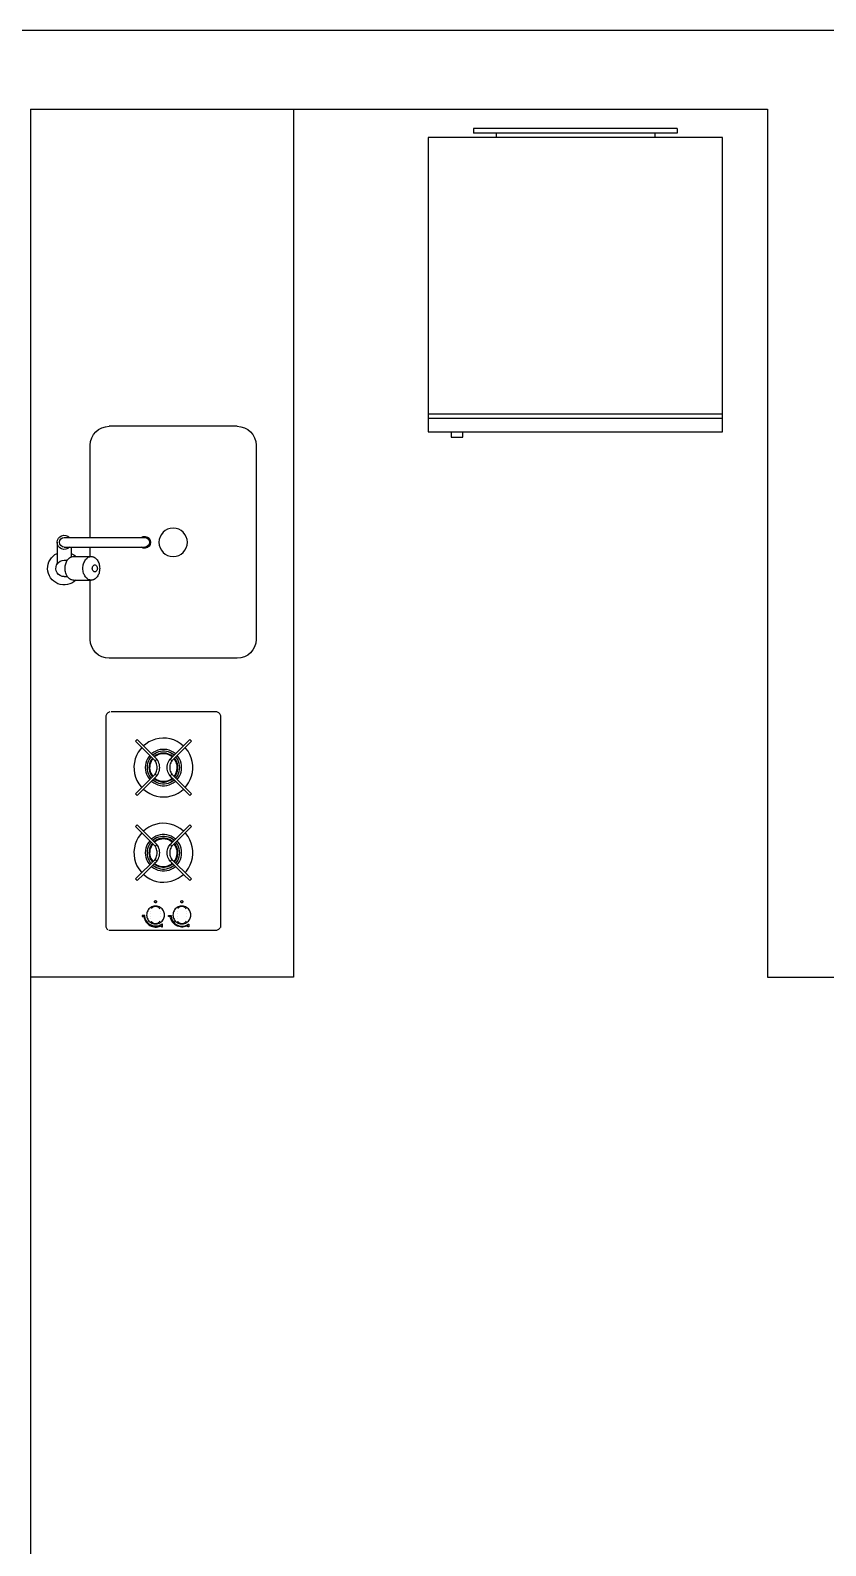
# Model space of a CAD drawing. Header units: millimetres. Extents: x 45003 to 46969, y 6653 to 6979.
# Drawn here: x 45064.516 to 45066.027, y 6718.729 to 6721.609 of the extents above; entities that cross this region are included whole.
import ezdxf

# ---------------------------------------------------------------- set-up
doc = ezdxf.new("R2010")
doc.units = ezdxf.units.MM
doc.layers.add('ARQ-ALVENARIA', color=4, linetype='Continuous')
doc.layers.add('ARQ-EQ-COZ', color=1, linetype='Continuous')

# ---------------------------------------------------------------- blocks, each defined once
blk = doc.blocks.new('Cubinox-e-pl')
for p, q in [((0.445, 0.245), (0.175, 0.245)), ((0.135, 0.205), (0.135, 0.08)), ((0.485, -0.205), (0.485, 0.205)), ((0.08, 0.0725), (0.087, 0.0725)), ((0.0996, 0.08), (0.1372, 0.08)), ((0.065, 0), (0.065, 0.0435)), ((0.08, 0.0375), (0.087, 0.0375)), ((0.08, 0.01), (0.25, 0.01)), ((0.095, 0.01), (0.095, 0.0309)), ((0.0996, 0.03), (0.1372, 0.03)), ((0.135, 0.03), (0.135, 0.01)), ((0.08, -0.01), (0.25, -0.01)), ((0.135, -0.01), (0.135, -0.205)), ((0.445, -0.245), (0.175, -0.245))]:
    blk.add_line(p, q)
blk.add_lwpolyline([(0.0996, 0.08, 0.133256), (0.0932, 0.0783, 0.106756), (0.0871, 0.0727, 0.082828), (0.0834, 0.0649, 0.071352), (0.0819, 0.055, 0.071352), (0.0834, 0.0451, 0.082828), (0.0871, 0.0373, 0.106756), (0.0932, 0.0317, 0.133256), (0.0996, 0.03, 0.133256)], format="xyb")
for points in [[(0.1372, 0.03, 0.133256), (0.1436, 0.0317, 0.106756), (0.1497, 0.0373, 0.082828), (0.1535, 0.0451, 0.071352), (0.1549, 0.055, 0.071352), (0.1535, 0.0649, 0.082828), (0.1497, 0.0727, 0.106756), (0.1436, 0.0783, 0.133256), (0.1372, 0.08, 0.133256), (0.1308, 0.0783, 0.106756), (0.1247, 0.0727, 0.082828), (0.121, 0.0649, 0.071352), (0.1195, 0.055, 0.071352), (0.121, 0.0451, 0.082828), (0.1247, 0.0373, 0.106756), (0.1308, 0.0317, 0.133256)], [(0.1447, 0.0625, 0.133256), (0.1428, 0.062, 0.106756), (0.141, 0.0603, 0.082828), (0.1398, 0.058, 0.071352), (0.1394, 0.055, 0.071352), (0.1398, 0.052, 0.082828), (0.141, 0.0497, 0.106756), (0.1428, 0.048, 0.133256), (0.1447, 0.0475, 0.133256), (0.1466, 0.048, 0.106756), (0.1485, 0.0497, 0.082828), (0.1496, 0.052, 0.071352), (0.15, 0.055, 0.071352), (0.1496, 0.058, 0.082828), (0.1485, 0.0603, 0.106756), (0.1466, 0.062, 0.133256)]]:
    blk.add_lwpolyline(points, format="xyb", close=True)
blk.add_circle((0.31, 0), 0.03)
for centre, radius, start, end in [((0.175, 0.205), 0.04, 90, 180), ((0.445, 0.205), 0.04, 0, 90), ((0.08, 0.055), 0.035, 45.5847, 244.6231), ((0.08, 0.055), 0.0175, 90, 204.62), ((0.055, 0.0435), 0.01, 0, 24.62), ((0.08, 0.055), 0.0175, 211.0027, 270), ((0.08, 0), 0.015, 41.8103, 318.1897), ((0.08, 0), 0.01, 90.0002, 270.0002), ((0.08, 0.055), 0.035, 295.3769, 314.4153), ((0.25, 0), 0.0125, 233.1301, 126.8699), ((0.25, 0), 0.01, 270.0001, 90.0001), ((0.175, -0.205), 0.04, 180, 270), ((0.445, -0.205), 0.04, 270, 0)]:
    blk.add_arc(centre, radius, start, end)
blk = doc.blocks.new('Refrigeradora')
for p, q in [((0.02, 0.325), (0.67, 0.325)), ((0.02, -0.325), (0.02, 0.325)), ((0.63, 0.325), (0.63, -0.325)), ((0.64, 0.325), (0.64, -0.325)), ((0.67, 0.325), (0.67, -0.325)), ((0, -0.225), (0, 0.225)), ((0, 0.225), (0.01, 0.225)), ((0.01, -0.225), (0.01, 0.225)), ((0.01, 0.175), (0.02, 0.175)), ((0.01, -0.175), (0.02, -0.175)), ((0, -0.225), (0.01, -0.225)), ((0.67, -0.325), (0.02, -0.325))]:
    blk.add_line(p, q)
blk.add_lwpolyline([(0.67, 0.274), (0.682, 0.274), (0.682, 0.2485), (0.67, 0.2485)])

msp = doc.modelspace()

# ---------------------------------------------------------------- linework, layer by layer
at = {"layer": 'ARQ-ALVENARIA'}
for p, q in [((45063.4665, 6721.6095), (45066.9665, 6721.6095)), ((45064.5165, 6721.4595), (45065.9165, 6721.4595)), ((45064.5165, 6721.4595), (45064.5165, 6716.1095)), ((45065.9165, 6721.4595), (45065.9165, 6719.8095)), ((45065.9165, 6719.8095), (45066.1665, 6719.8095))]:
    msp.add_line(p, q, dxfattribs=at)
at = {"layer": 'ARQ-EQ-COZ'}
for p, q in [((45065.0165, 6721.4595), (45065.0165, 6719.8095)), ((45064.7897, 6720.2247), (45064.7894, 6720.2251)), ((45064.7916, 6720.222), (45064.7897, 6720.2247)), ((45064.7932, 6720.2191), (45064.7916, 6720.222)), ((45064.7944, 6720.216), (45064.7932, 6720.2191)), ((45064.7852, 6720.1956), (45064.7894, 6720.1914)), ((45064.7894, 6720.1914), (45064.7913, 6720.1939)), ((45064.7913, 6720.1939), (45064.7929, 6720.1968)), ((45064.7929, 6720.1968), (45064.7942, 6720.1998)), ((45064.7942, 6720.1998), (45064.795, 6720.203)), ((45064.7951, 6720.2128), (45064.7944, 6720.216)), ((45064.795, 6720.203), (45064.7955, 6720.2063)), ((45064.7955, 6720.2096), (45064.7951, 6720.2128)), ((45064.7955, 6720.2063), (45064.7955, 6720.2096)), ((45064.7897, 6720.0627), (45064.7894, 6720.0631)), ((45064.7916, 6720.06), (45064.7897, 6720.0627)), ((45064.7932, 6720.0571), (45064.7916, 6720.06)), ((45064.7944, 6720.054), (45064.7932, 6720.0571)), ((45064.7951, 6720.0508), (45064.7944, 6720.054)), ((45064.795, 6720.041), (45064.7955, 6720.0443)), ((45064.7955, 6720.0476), (45064.7951, 6720.0508)), ((45064.7955, 6720.0443), (45064.7955, 6720.0476)), ((45064.7852, 6720.0336), (45064.7894, 6720.0294)), ((45064.7894, 6720.0294), (45064.7913, 6720.0319)), ((45064.7913, 6720.0319), (45064.7929, 6720.0348)), ((45064.7929, 6720.0348), (45064.7942, 6720.0378)), ((45064.7942, 6720.0378), (45064.795, 6720.041)), ((45064.7514, 6719.9436), (45064.7511, 6719.9436)), ((45064.7531, 6719.944), (45064.7531, 6719.944)), ((45064.7583, 6719.9433), (45064.758, 6719.9434)), ((45064.7593, 6719.9428), (45064.7593, 6719.9429)), ((45064.8014, 6719.9436), (45064.8011, 6719.9436)), ((45064.8031, 6719.944), (45064.8031, 6719.944)), ((45064.8083, 6719.9433), (45064.808, 6719.9434)), ((45064.8093, 6719.9428), (45064.8093, 6719.9429)), ((45064.7453, 6719.9256), (45064.7453, 6719.9256)), ((45064.7456, 6719.921), (45064.7456, 6719.921)), ((45064.7587, 6719.9126), (45064.7588, 6719.9127)), ((45064.7633, 6719.9256), (45064.7633, 6719.9256)), ((45064.7953, 6719.9256), (45064.7953, 6719.9256)), ((45064.7956, 6719.921), (45064.7956, 6719.921)), ((45064.8087, 6719.9126), (45064.8088, 6719.9127)), ((45064.8133, 6719.9256), (45064.8133, 6719.9256)), ((45065.0165, 6719.8095), (45064.5165, 6719.8095))]:
    msp.add_line(p, q, dxfattribs=at)
for points in [[(45064.6598, 6720.305), (45064.6598, 6719.9079), (45064.6599, 6719.9065), (45064.6601, 6719.9052), (45064.6606, 6719.9039), (45064.6612, 6719.9027), (45064.6619, 6719.9015), (45064.6628, 6719.9005), (45064.6638, 6719.8996)], [(45064.6675, 6720.3141), (45064.6662, 6720.3136), (45064.665, 6720.313), (45064.6638, 6720.3123), (45064.6628, 6720.3114), (45064.6619, 6720.3104), (45064.6612, 6720.3092), (45064.6606, 6720.308), (45064.6601, 6720.3067), (45064.6599, 6720.3054)], [(45064.8784, 6719.904), (45064.8784, 6720.304), (45064.8783, 6720.3054), (45064.8781, 6720.3067), (45064.8776, 6720.308), (45064.877, 6720.3092), (45064.8763, 6720.3104), (45064.8754, 6720.3114), (45064.8744, 6720.3123), (45064.8732, 6720.313), (45064.872, 6720.3136), (45064.8707, 6720.3141), (45064.8694, 6720.3143), (45064.868, 6720.3144), (45064.67, 6720.3144)], [(45064.7283, 6720.2461), (45064.7256, 6720.2431), (45064.7215, 6720.2374), (45064.7183, 6720.2311), (45064.7158, 6720.2246), (45064.7142, 6720.2177), (45064.7134, 6720.2107), (45064.7135, 6720.2037), (45064.7145, 6720.1967), (45064.7164, 6720.19), (45064.7191, 6720.1835), (45064.7226, 6720.1774), (45064.7269, 6720.1718), (45064.7282, 6720.1704)], [(45064.7492, 6720.2251), (45064.7483, 6720.226), (45064.7459, 6720.2285), (45064.7434, 6720.231), (45064.7283, 6720.2461), (45064.7163, 6720.2581), (45064.7195, 6720.2613), (45064.7314, 6720.2493), (45064.7466, 6720.2342), (45064.749, 6720.2317), (45064.7515, 6720.2292), (45064.7525, 6720.2283), (45064.7567, 6720.2241)], [(45064.8072, 6720.2494), (45064.8069, 6720.2497), (45064.8014, 6720.2541), (45064.7954, 6720.2578), (45064.789, 6720.2606), (45064.7822, 6720.2627), (45064.7753, 6720.2639), (45064.7683, 6720.2642), (45064.7613, 6720.2636), (45064.7544, 6720.2622), (45064.7478, 6720.2599), (45064.7415, 6720.2568), (45064.7356, 6720.2529), (45064.7314, 6720.2493)], [(45064.7928, 6720.188), (45064.7944, 6720.19), (45064.7965, 6720.1933), (45064.7982, 6720.1968), (45064.7994, 6720.2005), (45064.8001, 6720.2043), (45064.8004, 6720.2082), (45064.8001, 6720.2121), (45064.7994, 6720.216), (45064.7982, 6720.2197), (45064.7965, 6720.2232), (45064.7944, 6720.2265), (45064.7928, 6720.2285), (45064.7953, 6720.231), (45064.8104, 6720.2461), (45064.8224, 6720.2581), (45064.8192, 6720.2613), (45064.8072, 6720.2494), (45064.7921, 6720.2342), (45064.7896, 6720.2317), (45064.7891, 6720.2322), (45064.786, 6720.2345), (45064.7825, 6720.2363), (45064.7789, 6720.2378), (45064.7751, 6720.2387), (45064.7713, 6720.2392), (45064.7674, 6720.2392), (45064.7635, 6720.2387), (45064.7597, 6720.2378), (45064.7561, 6720.2363), (45064.7527, 6720.2345), (45064.7495, 6720.2322), (45064.749, 6720.2317)], [(45064.8104, 6720.1704), (45064.8131, 6720.1734), (45064.8171, 6720.1791), (45064.8204, 6720.1853), (45064.8229, 6720.1919), (45064.8245, 6720.1988), (45064.8252, 6720.2057), (45064.8251, 6720.2128), (45064.8241, 6720.2197), (45064.8222, 6720.2265), (45064.8195, 6720.233), (45064.816, 6720.2391), (45064.8118, 6720.2447), (45064.8104, 6720.2461)], [(45064.7434, 6720.231), (45064.7414, 6720.2286), (45064.739, 6720.2249), (45064.7372, 6720.221), (45064.7358, 6720.2168), (45064.735, 6720.2126), (45064.7348, 6720.2082), (45064.735, 6720.2039), (45064.7358, 6720.1996), (45064.7372, 6720.1955), (45064.739, 6720.1916), (45064.7414, 6720.1879), (45064.7434, 6720.1855)], [(45064.7459, 6720.2285), (45064.7442, 6720.2265), (45064.7421, 6720.2232), (45064.7404, 6720.2197), (45064.7392, 6720.216), (45064.7385, 6720.2121), (45064.7383, 6720.2082), (45064.7385, 6720.2043), (45064.7392, 6720.2005), (45064.7404, 6720.1968), (45064.7421, 6720.1933), (45064.7442, 6720.19), (45064.7459, 6720.188)], [(45064.7483, 6720.226), (45064.747, 6720.2244), (45064.7452, 6720.2215), (45064.7437, 6720.2184), (45064.7426, 6720.2151), (45064.742, 6720.2117), (45064.7418, 6720.2082), (45064.742, 6720.2048), (45064.7426, 6720.2014), (45064.7437, 6720.1981), (45064.7452, 6720.195), (45064.747, 6720.192), (45064.7483, 6720.1905)], [(45064.7921, 6720.2342), (45064.7914, 6720.2349), (45064.7878, 6720.2374), (45064.784, 6720.2395), (45064.78, 6720.2411), (45064.7758, 6720.2422), (45064.7715, 6720.2427), (45064.7672, 6720.2427), (45064.7628, 6720.2422), (45064.7586, 6720.2411), (45064.7546, 6720.2395), (45064.7508, 6720.2374), (45064.7473, 6720.2349), (45064.7466, 6720.2342)], [(45064.7871, 6720.2292), (45064.7869, 6720.2295), (45064.7841, 6720.2315), (45064.7811, 6720.2332), (45064.7778, 6720.2344), (45064.7745, 6720.2353), (45064.7711, 6720.2357), (45064.7676, 6720.2357), (45064.7642, 6720.2353), (45064.7608, 6720.2344), (45064.7576, 6720.2332), (45064.7546, 6720.2315), (45064.7518, 6720.2295), (45064.7515, 6720.2292)], [(45064.7862, 6720.2283), (45064.785, 6720.2293), (45064.7822, 6720.2311), (45064.7793, 6720.2325), (45064.7761, 6720.2336), (45064.7729, 6720.2342), (45064.7696, 6720.2345), (45064.7663, 6720.2343), (45064.7631, 6720.2337), (45064.76, 6720.2327), (45064.757, 6720.2314), (45064.7542, 6720.2296), (45064.7525, 6720.2283)], [(45064.7535, 6720.1956), (45064.7546, 6720.1973), (45064.7556, 6720.1994), (45064.7564, 6720.2015), (45064.7569, 6720.2037), (45064.7573, 6720.206), (45064.7574, 6720.2082), (45064.7573, 6720.2105), (45064.7569, 6720.2128), (45064.7564, 6720.215), (45064.7556, 6720.2171), (45064.7546, 6720.2192), (45064.7535, 6720.2209)], [(45064.7896, 6720.2317), (45064.7871, 6720.2292), (45064.7862, 6720.2283), (45064.782, 6720.2241)], [(45064.7852, 6720.2209), (45064.7894, 6720.2251), (45064.7903, 6720.226), (45064.7928, 6720.2285)], [(45064.7903, 6720.1905), (45064.7916, 6720.192), (45064.7935, 6720.195), (45064.7949, 6720.1981), (45064.796, 6720.2014), (45064.7967, 6720.2048), (45064.7969, 6720.2082), (45064.7967, 6720.2117), (45064.796, 6720.2151), (45064.7949, 6720.2184), (45064.7935, 6720.2215), (45064.7916, 6720.2244), (45064.7903, 6720.226)], [(45064.7953, 6720.1855), (45064.7973, 6720.1879), (45064.7996, 6720.1916), (45064.8015, 6720.1955), (45064.8028, 6720.1996), (45064.8036, 6720.2039), (45064.8039, 6720.2082), (45064.8036, 6720.2126), (45064.8028, 6720.2168), (45064.8015, 6720.221), (45064.7996, 6720.2249), (45064.7973, 6720.2286), (45064.7953, 6720.231)], [(45064.7493, 6720.1914), (45064.7483, 6720.1905), (45064.7459, 6720.188), (45064.7434, 6720.1855), (45064.7282, 6720.1704), (45064.7163, 6720.1584), (45064.7195, 6720.1552), (45064.7314, 6720.1671), (45064.7466, 6720.1823), (45064.749, 6720.1848), (45064.7515, 6720.1872), (45064.7518, 6720.187), (45064.7546, 6720.185), (45064.7576, 6720.1833), (45064.7608, 6720.182), (45064.7642, 6720.1812), (45064.7676, 6720.1807), (45064.7711, 6720.1807), (45064.7745, 6720.1812), (45064.7778, 6720.182), (45064.7811, 6720.1833), (45064.7841, 6720.185), (45064.7869, 6720.187), (45064.7871, 6720.1872)], [(45064.7515, 6720.1872), (45064.7525, 6720.1882), (45064.7567, 6720.1924)], [(45064.7525, 6720.1882), (45064.7537, 6720.1872), (45064.7564, 6720.1854), (45064.7594, 6720.184), (45064.7625, 6720.1829), (45064.7657, 6720.1823), (45064.769, 6720.182), (45064.7723, 6720.1822), (45064.7755, 6720.1828), (45064.7787, 6720.1837), (45064.7817, 6720.1851), (45064.7845, 6720.1868), (45064.7862, 6720.1882)], [(45064.7894, 6720.1914), (45064.7903, 6720.1905), (45064.7928, 6720.188), (45064.7953, 6720.1855), (45064.8104, 6720.1704), (45064.8224, 6720.1584), (45064.8192, 6720.1552), (45064.8072, 6720.1671), (45064.7921, 6720.1823), (45064.7896, 6720.1848), (45064.7871, 6720.1872), (45064.7862, 6720.1882), (45064.782, 6720.1924)], [(45064.7314, 6720.1671), (45064.7318, 6720.1667), (45064.7373, 6720.1624), (45064.7433, 6720.1587), (45064.7497, 6720.1558), (45064.7564, 6720.1538), (45064.7633, 6720.1526), (45064.7703, 6720.1523), (45064.7773, 6720.1528), (45064.7842, 6720.1543), (45064.7909, 6720.1566), (45064.7972, 6720.1597), (45064.803, 6720.1636), (45064.8072, 6720.1671)], [(45064.7466, 6720.1823), (45064.7473, 6720.1816), (45064.7508, 6720.179), (45064.7546, 6720.177), (45064.7586, 6720.1754), (45064.7628, 6720.1743), (45064.7672, 6720.1737), (45064.7715, 6720.1737), (45064.7758, 6720.1743), (45064.78, 6720.1754), (45064.784, 6720.177), (45064.7878, 6720.179), (45064.7914, 6720.1816), (45064.7921, 6720.1823)], [(45064.749, 6720.1848), (45064.7495, 6720.1843), (45064.7527, 6720.182), (45064.7561, 6720.1801), (45064.7597, 6720.1787), (45064.7635, 6720.1777), (45064.7674, 6720.1772), (45064.7713, 6720.1772), (45064.7751, 6720.1777), (45064.7789, 6720.1787), (45064.7825, 6720.1801), (45064.786, 6720.182), (45064.7891, 6720.1843), (45064.7896, 6720.1848)], [(45064.8072, 6720.0874), (45064.8069, 6720.0877), (45064.8014, 6720.0921), (45064.7954, 6720.0958), (45064.789, 6720.0986), (45064.7822, 6720.1007), (45064.7753, 6720.1019), (45064.7683, 6720.1022), (45064.7613, 6720.1016), (45064.7544, 6720.1002), (45064.7478, 6720.0979), (45064.7415, 6720.0948), (45064.7356, 6720.0909), (45064.7314, 6720.0873)], [(45064.7283, 6720.0841), (45064.7256, 6720.0811), (45064.7215, 6720.0754), (45064.7183, 6720.0691), (45064.7158, 6720.0626), (45064.7142, 6720.0557), (45064.7134, 6720.0487), (45064.7135, 6720.0417), (45064.7145, 6720.0348), (45064.7164, 6720.028), (45064.7191, 6720.0215), (45064.7226, 6720.0154), (45064.7269, 6720.0098), (45064.7282, 6720.0084)], [(45064.7492, 6720.0631), (45064.7483, 6720.064), (45064.7459, 6720.0665), (45064.7434, 6720.069), (45064.7283, 6720.0841), (45064.7163, 6720.0961), (45064.7195, 6720.0993), (45064.7314, 6720.0873), (45064.7466, 6720.0722), (45064.749, 6720.0697), (45064.7515, 6720.0672), (45064.7525, 6720.0663), (45064.7567, 6720.0621)], [(45064.7921, 6720.0722), (45064.7914, 6720.0729), (45064.7878, 6720.0754), (45064.784, 6720.0775), (45064.78, 6720.0791), (45064.7758, 6720.0802), (45064.7715, 6720.0807), (45064.7672, 6720.0807), (45064.7628, 6720.0802), (45064.7586, 6720.0791), (45064.7546, 6720.0775), (45064.7508, 6720.0754), (45064.7473, 6720.0729), (45064.7466, 6720.0722)], [(45064.7928, 6720.026), (45064.7944, 6720.028), (45064.7965, 6720.0313), (45064.7982, 6720.0348), (45064.7994, 6720.0385), (45064.8001, 6720.0423), (45064.8004, 6720.0462), (45064.8001, 6720.0501), (45064.7994, 6720.054), (45064.7982, 6720.0577), (45064.7965, 6720.0612), (45064.7944, 6720.0645), (45064.7928, 6720.0665), (45064.7953, 6720.069), (45064.8104, 6720.0841), (45064.8224, 6720.0961), (45064.8192, 6720.0993), (45064.8072, 6720.0874), (45064.7921, 6720.0722), (45064.7896, 6720.0697), (45064.7891, 6720.0702), (45064.786, 6720.0725), (45064.7825, 6720.0743), (45064.7789, 6720.0758), (45064.7751, 6720.0767), (45064.7713, 6720.0772), (45064.7674, 6720.0772), (45064.7635, 6720.0767), (45064.7597, 6720.0758), (45064.7561, 6720.0743), (45064.7527, 6720.0725), (45064.7495, 6720.0702), (45064.749, 6720.0697)], [(45064.7871, 6720.0672), (45064.7869, 6720.0675), (45064.7841, 6720.0695), (45064.7811, 6720.0712), (45064.7778, 6720.0724), (45064.7745, 6720.0733), (45064.7711, 6720.0737), (45064.7676, 6720.0737), (45064.7642, 6720.0733), (45064.7608, 6720.0724), (45064.7576, 6720.0712), (45064.7546, 6720.0695), (45064.7518, 6720.0675), (45064.7515, 6720.0672)], [(45064.8104, 6720.0084), (45064.8131, 6720.0114), (45064.8171, 6720.0171), (45064.8204, 6720.0233), (45064.8229, 6720.0299), (45064.8245, 6720.0368), (45064.8252, 6720.0437), (45064.8251, 6720.0508), (45064.8241, 6720.0577), (45064.8222, 6720.0645), (45064.8195, 6720.071), (45064.816, 6720.0771), (45064.8118, 6720.0827), (45064.8104, 6720.0841)], [(45064.7434, 6720.069), (45064.7414, 6720.0666), (45064.739, 6720.0629), (45064.7372, 6720.059), (45064.7358, 6720.0548), (45064.735, 6720.0506), (45064.7348, 6720.0462), (45064.735, 6720.0419), (45064.7358, 6720.0376), (45064.7372, 6720.0335), (45064.739, 6720.0296), (45064.7414, 6720.0259), (45064.7434, 6720.0235)], [(45064.7459, 6720.0665), (45064.7442, 6720.0645), (45064.7421, 6720.0612), (45064.7404, 6720.0577), (45064.7392, 6720.054), (45064.7385, 6720.0501), (45064.7383, 6720.0462), (45064.7385, 6720.0423), (45064.7392, 6720.0385), (45064.7404, 6720.0348), (45064.7421, 6720.0313), (45064.7442, 6720.028), (45064.7459, 6720.026)], [(45064.7483, 6720.064), (45064.747, 6720.0624), (45064.7452, 6720.0595), (45064.7437, 6720.0564), (45064.7426, 6720.0531), (45064.742, 6720.0497), (45064.7418, 6720.0462), (45064.742, 6720.0428), (45064.7426, 6720.0394), (45064.7437, 6720.0361), (45064.7452, 6720.033), (45064.747, 6720.03), (45064.7483, 6720.0285)], [(45064.7862, 6720.0663), (45064.785, 6720.0673), (45064.7822, 6720.0691), (45064.7793, 6720.0705), (45064.7761, 6720.0716), (45064.7729, 6720.0722), (45064.7696, 6720.0725), (45064.7663, 6720.0723), (45064.7631, 6720.0717), (45064.76, 6720.0707), (45064.757, 6720.0694), (45064.7542, 6720.0676), (45064.7525, 6720.0663)], [(45064.7535, 6720.0336), (45064.7546, 6720.0353), (45064.7556, 6720.0374), (45064.7564, 6720.0395), (45064.7569, 6720.0417), (45064.7573, 6720.044), (45064.7574, 6720.0462), (45064.7573, 6720.0485), (45064.7569, 6720.0508), (45064.7564, 6720.053), (45064.7556, 6720.0551), (45064.7546, 6720.0572), (45064.7535, 6720.0589)], [(45064.7896, 6720.0697), (45064.7871, 6720.0672), (45064.7862, 6720.0663), (45064.782, 6720.0621)], [(45064.7852, 6720.0589), (45064.7894, 6720.0631), (45064.7903, 6720.064), (45064.7928, 6720.0665)], [(45064.7903, 6720.0285), (45064.7916, 6720.03), (45064.7935, 6720.033), (45064.7949, 6720.0361), (45064.796, 6720.0394), (45064.7967, 6720.0428), (45064.7969, 6720.0462), (45064.7967, 6720.0497), (45064.796, 6720.0531), (45064.7949, 6720.0564), (45064.7935, 6720.0595), (45064.7916, 6720.0624), (45064.7903, 6720.064)], [(45064.7953, 6720.0235), (45064.7973, 6720.0259), (45064.7996, 6720.0296), (45064.8015, 6720.0335), (45064.8028, 6720.0376), (45064.8036, 6720.0419), (45064.8039, 6720.0462), (45064.8036, 6720.0506), (45064.8028, 6720.0548), (45064.8015, 6720.059), (45064.7996, 6720.0629), (45064.7973, 6720.0666), (45064.7953, 6720.069)], [(45064.7493, 6720.0294), (45064.7483, 6720.0285), (45064.7459, 6720.026), (45064.7434, 6720.0235), (45064.7282, 6720.0084), (45064.7163, 6719.9964), (45064.7195, 6719.9932), (45064.7314, 6720.0051), (45064.7466, 6720.0203), (45064.749, 6720.0228), (45064.7515, 6720.0252), (45064.7518, 6720.025), (45064.7546, 6720.023), (45064.7576, 6720.0213), (45064.7608, 6720.02), (45064.7642, 6720.0192), (45064.7676, 6720.0187), (45064.7711, 6720.0187), (45064.7745, 6720.0192), (45064.7778, 6720.02), (45064.7811, 6720.0213), (45064.7841, 6720.023), (45064.7869, 6720.025), (45064.7871, 6720.0252)], [(45064.7466, 6720.0203), (45064.7473, 6720.0196), (45064.7508, 6720.0171), (45064.7546, 6720.015), (45064.7586, 6720.0134), (45064.7628, 6720.0123), (45064.7672, 6720.0117), (45064.7715, 6720.0117), (45064.7758, 6720.0123), (45064.78, 6720.0134), (45064.784, 6720.015), (45064.7878, 6720.0171), (45064.7914, 6720.0196), (45064.7921, 6720.0203)], [(45064.749, 6720.0228), (45064.7495, 6720.0223), (45064.7527, 6720.02), (45064.7561, 6720.0181), (45064.7597, 6720.0167), (45064.7635, 6720.0157), (45064.7674, 6720.0152), (45064.7713, 6720.0152), (45064.7751, 6720.0157), (45064.7789, 6720.0167), (45064.7825, 6720.0181), (45064.786, 6720.02), (45064.7891, 6720.0223), (45064.7896, 6720.0228)], [(45064.7515, 6720.0252), (45064.7525, 6720.0262), (45064.7567, 6720.0304)], [(45064.7525, 6720.0262), (45064.7537, 6720.0252), (45064.7564, 6720.0234), (45064.7594, 6720.022), (45064.7625, 6720.0209), (45064.7657, 6720.0203), (45064.769, 6720.02), (45064.7723, 6720.0202), (45064.7755, 6720.0208), (45064.7787, 6720.0217), (45064.7817, 6720.0231), (45064.7845, 6720.0248), (45064.7862, 6720.0262)], [(45064.7894, 6720.0294), (45064.7903, 6720.0285), (45064.7928, 6720.026), (45064.7953, 6720.0235), (45064.8104, 6720.0084), (45064.8224, 6719.9964), (45064.8192, 6719.9932), (45064.8072, 6720.0052), (45064.7921, 6720.0203), (45064.7896, 6720.0228), (45064.7871, 6720.0252), (45064.7862, 6720.0262), (45064.782, 6720.0304)], [(45064.7314, 6720.0051), (45064.7318, 6720.0048), (45064.7373, 6720.0004), (45064.7433, 6719.9967), (45064.7497, 6719.9938), (45064.7564, 6719.9918), (45064.7633, 6719.9906), (45064.7703, 6719.9903), (45064.7773, 6719.9909), (45064.7842, 6719.9923), (45064.7909, 6719.9946), (45064.7972, 6719.9977), (45064.803, 6720.0016), (45064.8072, 6720.0052)], [(45064.7453, 6719.9302), (45064.7453, 6719.9302), (45064.7453, 6719.9301)], [(45064.7456, 6719.9348), (45064.7456, 6719.9348), (45064.7456, 6719.9347)], [(45064.7467, 6719.9403), (45064.7466, 6719.9401), (45064.7465, 6719.94)], [(45064.7467, 6719.9404), (45064.7468, 6719.9406), (45064.747, 6719.9408), (45064.7471, 6719.941)], [(45064.7481, 6719.942), (45064.7477, 6719.9417), (45064.7475, 6719.9415), (45064.7474, 6719.9414)], [(45064.7484, 6719.9423), (45064.7482, 6719.9421), (45064.7481, 6719.9421)], [(45064.749, 6719.9427), (45064.7488, 6719.9426), (45064.7485, 6719.9423)], [(45064.7502, 6719.9432), (45064.7499, 6719.9432), (45064.7491, 6719.9428)], [(45064.7509, 6719.9435), (45064.7508, 6719.9435), (45064.7507, 6719.9435), (45064.7503, 6719.9433)], [(45064.7575, 6719.9436), (45064.7567, 6719.9438), (45064.7567, 6719.9438), (45064.7566, 6719.9438), (45064.7566, 6719.9438), (45064.7565, 6719.9438), (45064.7562, 6719.9439), (45064.7555, 6719.944), (45064.7555, 6719.944), (45064.7543, 6719.944), (45064.7531, 6719.944), (45064.7531, 6719.944), (45064.7524, 6719.9439), (45064.7522, 6719.9438), (45064.752, 6719.9438), (45064.7519, 6719.9438), (45064.7519, 6719.9438)], [(45064.7579, 6719.9435), (45064.7578, 6719.9435), (45064.7577, 6719.9435), (45064.7575, 6719.9436)], [(45064.7591, 6719.943), (45064.7587, 6719.9432), (45064.7584, 6719.9433)], [(45064.7598, 6719.9426), (45064.7597, 6719.9426), (45064.7596, 6719.9427), (45064.7595, 6719.9427)], [(45064.7612, 6719.9414), (45064.7611, 6719.9415), (45064.7609, 6719.9417), (45064.7609, 6719.9417), (45064.7604, 6719.9421), (45064.7603, 6719.9422)], [(45064.7619, 6719.9404), (45064.7617, 6719.9407), (45064.7617, 6719.9408), (45064.7616, 6719.9409)], [(45064.7623, 6719.9394), (45064.762, 6719.9401), (45064.762, 6719.9403)], [(45064.763, 6719.9347), (45064.763, 6719.9348), (45064.763, 6719.9348)], [(45064.7633, 6719.9301), (45064.7633, 6719.9302), (45064.7633, 6719.9302)], [(45064.7953, 6719.9302), (45064.7953, 6719.9302), (45064.7953, 6719.9301)], [(45064.7956, 6719.9348), (45064.7956, 6719.9348), (45064.7956, 6719.9347)], [(45064.7967, 6719.9403), (45064.7966, 6719.9401), (45064.7965, 6719.94)], [(45064.7967, 6719.9404), (45064.7968, 6719.9406), (45064.797, 6719.9408), (45064.7971, 6719.941)], [(45064.7981, 6719.942), (45064.7977, 6719.9417), (45064.7975, 6719.9415), (45064.7974, 6719.9414)], [(45064.7984, 6719.9423), (45064.7982, 6719.9421), (45064.7981, 6719.9421)], [(45064.799, 6719.9427), (45064.7988, 6719.9426), (45064.7985, 6719.9423)], [(45064.8002, 6719.9432), (45064.7999, 6719.9432), (45064.7991, 6719.9428)], [(45064.8009, 6719.9435), (45064.8008, 6719.9435), (45064.8007, 6719.9435), (45064.8003, 6719.9433)], [(45064.8075, 6719.9436), (45064.8067, 6719.9438), (45064.8067, 6719.9438), (45064.8066, 6719.9438), (45064.8066, 6719.9438), (45064.8065, 6719.9438), (45064.8062, 6719.9439), (45064.8055, 6719.944), (45064.8055, 6719.944), (45064.8043, 6719.944), (45064.8031, 6719.944), (45064.8031, 6719.944), (45064.8024, 6719.9439), (45064.8022, 6719.9438), (45064.802, 6719.9438), (45064.8019, 6719.9438), (45064.8019, 6719.9438)], [(45064.8057, 6719.9518), (45064.8053, 6719.9515), (45064.8048, 6719.9513), (45064.8043, 6719.9512), (45064.8038, 6719.9513), (45064.8033, 6719.9515), (45064.8029, 6719.9518), (45064.8026, 6719.9522), (45064.8024, 6719.9527), (45064.8023, 6719.9532), (45064.8024, 6719.9537), (45064.8026, 6719.9542)], [(45064.8026, 6719.9542), (45064.8029, 6719.9546), (45064.8033, 6719.9549), (45064.8038, 6719.9551), (45064.8043, 6719.9552), (45064.8048, 6719.9551), (45064.8053, 6719.9549), (45064.8057, 6719.9546), (45064.806, 6719.9542), (45064.8062, 6719.9537), (45064.8063, 6719.9532), (45064.8062, 6719.9527), (45064.806, 6719.9522), (45064.8057, 6719.9518)], [(45064.8079, 6719.9435), (45064.8078, 6719.9435), (45064.8077, 6719.9435), (45064.8075, 6719.9436)], [(45064.8091, 6719.943), (45064.8087, 6719.9432), (45064.8084, 6719.9433)], [(45064.8098, 6719.9426), (45064.8097, 6719.9426), (45064.8096, 6719.9427), (45064.8095, 6719.9427)], [(45064.8112, 6719.9414), (45064.8111, 6719.9415), (45064.8109, 6719.9417), (45064.8109, 6719.9417), (45064.8104, 6719.9421), (45064.8103, 6719.9422)], [(45064.8119, 6719.9404), (45064.8117, 6719.9407), (45064.8117, 6719.9408), (45064.8116, 6719.9409)], [(45064.8123, 6719.9394), (45064.812, 6719.9401), (45064.812, 6719.9403)], [(45064.813, 6719.9347), (45064.813, 6719.9348), (45064.813, 6719.9348)], [(45064.8133, 6719.9301), (45064.8133, 6719.9302), (45064.8133, 6719.9302)], [(45064.6658, 6719.8988), (45064.868, 6719.8988), (45064.8694, 6719.8989), (45064.8707, 6719.8991), (45064.872, 6719.8996), (45064.8732, 6719.9002), (45064.8744, 6719.9009), (45064.8754, 6719.9018), (45064.8763, 6719.9028), (45064.877, 6719.904)], [(45064.739, 6719.914), (45064.7375, 6719.9159), (45064.7362, 6719.9179), (45064.7352, 6719.9201), (45064.7345, 6719.9224), (45064.734, 6719.9248), (45064.7338, 6719.9272), (45064.7288, 6719.9272), (45064.7288, 6719.9252), (45064.7323, 6719.9252)], [(45064.7323, 6719.9252), (45064.7324, 6719.9246), (45064.7329, 6719.922), (45064.7337, 6719.9195), (45064.7348, 6719.9172), (45064.7361, 6719.9149), (45064.7377, 6719.9129), (45064.7395, 6719.911), (45064.7416, 6719.9094), (45064.7437, 6719.908)], [(45064.7437, 6719.908), (45064.7461, 6719.9068), (45064.7485, 6719.906), (45064.751, 6719.9054), (45064.7536, 6719.9051), (45064.7562, 6719.9051), (45064.7588, 6719.9054), (45064.7613, 6719.906), (45064.7638, 6719.9068), (45064.7654, 6719.9076), (45064.7654, 6719.9057), (45064.7674, 6719.9057), (45064.7674, 6719.9102), (45064.7666, 6719.9102), (45064.7653, 6719.9094), (45064.7632, 6719.9083), (45064.7609, 6719.9075), (45064.7585, 6719.907), (45064.7561, 6719.9067), (45064.7537, 6719.9067), (45064.7513, 6719.907), (45064.749, 6719.9075), (45064.7467, 6719.9083), (45064.7445, 6719.9094), (45064.7425, 6719.9107), (45064.7406, 6719.9122), (45064.739, 6719.914)], [(45064.7465, 6719.9158), (45064.7466, 6719.9157), (45064.7467, 6719.9155)], [(45064.747, 6719.915), (45064.7469, 6719.915), (45064.7467, 6719.9154)], [(45064.7478, 6719.914), (45064.7475, 6719.9142), (45064.7475, 6719.9143), (45064.7475, 6719.9143)], [(45064.7481, 6719.9137), (45064.7482, 6719.9137), (45064.7484, 6719.9135)], [(45064.7485, 6719.9134), (45064.7489, 6719.9132), (45064.749, 6719.9131), (45064.7491, 6719.9131)], [(45064.7498, 6719.9127), (45064.7499, 6719.9126), (45064.7508, 6719.9123), (45064.7509, 6719.9123), (45064.7511, 6719.9122)], [(45064.7514, 6719.9122), (45064.752, 6719.912), (45064.7525, 6719.9119)], [(45064.7531, 6719.9118), (45064.7531, 6719.9118), (45064.7543, 6719.9118), (45064.7555, 6719.9118), (45064.7555, 6719.9118)], [(45064.7561, 6719.9119), (45064.7566, 6719.912), (45064.7571, 6719.9121)], [(45064.7573, 6719.9122), (45064.7577, 6719.9123), (45064.7578, 6719.9123), (45064.7584, 6719.9125)], [(45064.7597, 6719.9132), (45064.7596, 6719.9131), (45064.7596, 6719.9131), (45064.7595, 6719.9131)], [(45064.7603, 6719.9136), (45064.7604, 6719.9137), (45064.7605, 6719.9137)], [(45064.7608, 6719.914), (45064.761, 6719.9142), (45064.7611, 6719.9143), (45064.7612, 6719.9143)], [(45064.7619, 6719.9154), (45064.7617, 6719.915), (45064.7617, 6719.915), (45064.7616, 6719.9149)], [(45064.762, 6719.9156), (45064.762, 6719.9157), (45064.7622, 6719.9161)], [(45064.7965, 6719.9158), (45064.7966, 6719.9157), (45064.7967, 6719.9155)], [(45064.797, 6719.915), (45064.7969, 6719.915), (45064.7967, 6719.9154)], [(45064.7978, 6719.914), (45064.7975, 6719.9142), (45064.7975, 6719.9143), (45064.7975, 6719.9143)], [(45064.7981, 6719.9137), (45064.7982, 6719.9137), (45064.7984, 6719.9135)], [(45064.7985, 6719.9134), (45064.7989, 6719.9132), (45064.799, 6719.9131), (45064.7991, 6719.9131)], [(45064.7998, 6719.9127), (45064.7999, 6719.9126), (45064.8008, 6719.9123), (45064.8009, 6719.9123), (45064.8011, 6719.9122)], [(45064.8014, 6719.9122), (45064.802, 6719.912), (45064.8025, 6719.9119)], [(45064.8031, 6719.9118), (45064.8031, 6719.9118), (45064.8043, 6719.9118), (45064.8055, 6719.9118), (45064.8055, 6719.9118)], [(45064.8061, 6719.9119), (45064.8066, 6719.912), (45064.8071, 6719.9121)], [(45064.8073, 6719.9122), (45064.8077, 6719.9123), (45064.8078, 6719.9123), (45064.8084, 6719.9125)], [(45064.8097, 6719.9132), (45064.8096, 6719.9131), (45064.8096, 6719.9131), (45064.8095, 6719.9131)], [(45064.8103, 6719.9136), (45064.8104, 6719.9137), (45064.8105, 6719.9137)], [(45064.8108, 6719.914), (45064.811, 6719.9142), (45064.8111, 6719.9143), (45064.8112, 6719.9143)], [(45064.8119, 6719.9154), (45064.8117, 6719.915), (45064.8117, 6719.915), (45064.8116, 6719.9149)], [(45064.812, 6719.9156), (45064.812, 6719.9157), (45064.8122, 6719.9161)]]:
    msp.add_lwpolyline(points, dxfattribs=at)
for points in [[(45064.7457, 6720.2197), (45064.7445, 6720.2166), (45064.7436, 6720.2135), (45064.7432, 6720.2102), (45064.7431, 6720.2069), (45064.7435, 6720.2036), (45064.7443, 6720.2004), (45064.7455, 6720.1973), (45064.747, 6720.1944), (45064.7489, 6720.1918), (45064.7493, 6720.1914), (45064.7535, 6720.1956), (45064.7567, 6720.1924), (45064.7584, 6720.1948), (45064.7598, 6720.1973), (45064.7608, 6720.1999), (45064.7616, 6720.2026), (45064.7621, 6720.2054), (45064.7622, 6720.2082), (45064.7621, 6720.2111), (45064.7616, 6720.2138), (45064.7608, 6720.2166), (45064.7598, 6720.2192), (45064.7584, 6720.2216), (45064.7567, 6720.2241), (45064.7535, 6720.2209), (45064.7492, 6720.2251), (45064.7473, 6720.2226)], [(45064.7841, 6720.2192), (45064.7831, 6720.2171), (45064.7823, 6720.215), (45064.7817, 6720.2128), (45064.7814, 6720.2105), (45064.7812, 6720.2082), (45064.7814, 6720.206), (45064.7817, 6720.2037), (45064.7823, 6720.2015), (45064.7831, 6720.1994), (45064.7841, 6720.1973), (45064.7852, 6720.1956), (45064.782, 6720.1924), (45064.7803, 6720.1948), (45064.7789, 6720.1973), (45064.7778, 6720.1999), (45064.777, 6720.2026), (45064.7766, 6720.2054), (45064.7764, 6720.2082), (45064.7766, 6720.2111), (45064.777, 6720.2138), (45064.7778, 6720.2166), (45064.7789, 6720.2192), (45064.7803, 6720.2216), (45064.782, 6720.2241), (45064.7852, 6720.2209)], [(45064.7457, 6720.0577), (45064.7445, 6720.0546), (45064.7436, 6720.0515), (45064.7432, 6720.0482), (45064.7431, 6720.0449), (45064.7435, 6720.0416), (45064.7443, 6720.0384), (45064.7455, 6720.0354), (45064.747, 6720.0325), (45064.7489, 6720.0298), (45064.7493, 6720.0294), (45064.7535, 6720.0336), (45064.7567, 6720.0304), (45064.7584, 6720.0328), (45064.7598, 6720.0353), (45064.7608, 6720.0379), (45064.7616, 6720.0406), (45064.7621, 6720.0434), (45064.7622, 6720.0462), (45064.7621, 6720.0491), (45064.7616, 6720.0518), (45064.7608, 6720.0546), (45064.7598, 6720.0572), (45064.7584, 6720.0596), (45064.7567, 6720.0621), (45064.7535, 6720.0589), (45064.7492, 6720.0631), (45064.7473, 6720.0606)], [(45064.7841, 6720.0572), (45064.7831, 6720.0551), (45064.7823, 6720.053), (45064.7817, 6720.0508), (45064.7814, 6720.0485), (45064.7812, 6720.0462), (45064.7814, 6720.044), (45064.7817, 6720.0417), (45064.7823, 6720.0395), (45064.7831, 6720.0374), (45064.7841, 6720.0353), (45064.7852, 6720.0336), (45064.782, 6720.0304), (45064.7803, 6720.0328), (45064.7789, 6720.0353), (45064.7778, 6720.0379), (45064.777, 6720.0406), (45064.7766, 6720.0434), (45064.7764, 6720.0462), (45064.7766, 6720.0491), (45064.777, 6720.0518), (45064.7778, 6720.0546), (45064.7789, 6720.0572), (45064.7803, 6720.0596), (45064.782, 6720.0621), (45064.7852, 6720.0589)], [(45064.7711, 6719.93), (45064.7707, 6719.9321), (45064.7701, 6719.9341), (45064.7692, 6719.936), (45064.768, 6719.9378), (45064.7667, 6719.9395), (45064.7651, 6719.9409), (45064.7634, 6719.9422), (45064.7615, 6719.9432), (45064.7595, 6719.944), (45064.7575, 6719.9445), (45064.7554, 6719.9448), (45064.7532, 6719.9448), (45064.7511, 6719.9445), (45064.7491, 6719.944), (45064.7471, 6719.9432), (45064.7452, 6719.9422), (45064.7435, 6719.9409), (45064.7419, 6719.9395), (45064.7406, 6719.9378), (45064.7394, 6719.936), (45064.7385, 6719.9341), (45064.7379, 6719.9321), (45064.7375, 6719.93), (45064.7373, 6719.9278), (45064.7375, 6719.9257), (45064.7379, 6719.9236), (45064.7385, 6719.9216), (45064.7394, 6719.9197), (45064.7406, 6719.9179), (45064.7419, 6719.9162), (45064.7435, 6719.9148), (45064.7452, 6719.9135), (45064.7471, 6719.9125), (45064.7491, 6719.9117), (45064.7511, 6719.9112), (45064.7532, 6719.9109), (45064.7554, 6719.9109), (45064.7575, 6719.9112), (45064.7595, 6719.9117), (45064.7615, 6719.9125), (45064.7634, 6719.9135), (45064.7651, 6719.9148), (45064.7667, 6719.9162), (45064.768, 6719.9179), (45064.7692, 6719.9197), (45064.7701, 6719.9216), (45064.7707, 6719.9236), (45064.7711, 6719.9257), (45064.7713, 6719.9278)], [(45064.7538, 6719.9551), (45064.7543, 6719.9552), (45064.7548, 6719.9551), (45064.7553, 6719.9549), (45064.7557, 6719.9546), (45064.756, 6719.9542), (45064.7562, 6719.9537), (45064.7563, 6719.9532), (45064.7562, 6719.9527), (45064.756, 6719.9522), (45064.7557, 6719.9518), (45064.7553, 6719.9515), (45064.7548, 6719.9513), (45064.7543, 6719.9512), (45064.7538, 6719.9513), (45064.7533, 6719.9515), (45064.7529, 6719.9518), (45064.7526, 6719.9522), (45064.7524, 6719.9527), (45064.7523, 6719.9532), (45064.7524, 6719.9537), (45064.7526, 6719.9542), (45064.7529, 6719.9546), (45064.7533, 6719.9549)], [(45064.8211, 6719.93), (45064.8207, 6719.9321), (45064.8201, 6719.9341), (45064.8192, 6719.936), (45064.818, 6719.9378), (45064.8167, 6719.9395), (45064.8151, 6719.9409), (45064.8134, 6719.9422), (45064.8115, 6719.9432), (45064.8095, 6719.944), (45064.8075, 6719.9445), (45064.8054, 6719.9448), (45064.8032, 6719.9448), (45064.8011, 6719.9445), (45064.7991, 6719.944), (45064.7971, 6719.9432), (45064.7952, 6719.9422), (45064.7935, 6719.9409), (45064.7919, 6719.9395), (45064.7906, 6719.9378), (45064.7894, 6719.936), (45064.7885, 6719.9341), (45064.7879, 6719.9321), (45064.7875, 6719.93), (45064.7873, 6719.9278), (45064.7875, 6719.9257), (45064.7879, 6719.9236), (45064.7885, 6719.9216), (45064.7894, 6719.9197), (45064.7906, 6719.9179), (45064.7919, 6719.9162), (45064.7935, 6719.9148), (45064.7952, 6719.9135), (45064.7971, 6719.9125), (45064.7991, 6719.9117), (45064.8011, 6719.9112), (45064.8032, 6719.9109), (45064.8054, 6719.9109), (45064.8075, 6719.9112), (45064.8095, 6719.9117), (45064.8115, 6719.9125), (45064.8134, 6719.9135), (45064.8151, 6719.9148), (45064.8167, 6719.9162), (45064.818, 6719.9179), (45064.8192, 6719.9197), (45064.8201, 6719.9216), (45064.8207, 6719.9236), (45064.8211, 6719.9257), (45064.8213, 6719.9278)], [(45064.8174, 6719.9057), (45064.8154, 6719.9057), (45064.8154, 6719.9076), (45064.8138, 6719.9068), (45064.8113, 6719.906), (45064.8088, 6719.9054), (45064.8062, 6719.9051), (45064.8036, 6719.9051), (45064.801, 6719.9054), (45064.7985, 6719.906), (45064.7961, 6719.9068), (45064.7937, 6719.908), (45064.7916, 6719.9094), (45064.7895, 6719.911), (45064.7877, 6719.9129), (45064.7861, 6719.9149), (45064.7848, 6719.9172), (45064.7837, 6719.9195), (45064.7829, 6719.922), (45064.7824, 6719.9246), (45064.7823, 6719.9252), (45064.7788, 6719.9252), (45064.7788, 6719.9272), (45064.7838, 6719.9272), (45064.784, 6719.9248), (45064.7845, 6719.9224), (45064.7852, 6719.9201), (45064.7862, 6719.9179), (45064.7875, 6719.9159), (45064.789, 6719.914), (45064.7906, 6719.9122), (45064.7925, 6719.9107), (45064.7945, 6719.9094), (45064.7967, 6719.9083), (45064.799, 6719.9075), (45064.8013, 6719.907), (45064.8037, 6719.9067), (45064.8061, 6719.9067), (45064.8085, 6719.907), (45064.8109, 6719.9075), (45064.8132, 6719.9083), (45064.8153, 6719.9094), (45064.8166, 6719.9102), (45064.8174, 6719.9102)]]:
    msp.add_lwpolyline(points, close=True, dxfattribs=at)

# ---------------------------------------------------------------- block references
for name, p, xscale, yscale, zscale, rotation in [('Refrigeradora', (45065.5518, 6721.4228), -0.8606215035781497, 0.8606215035781497, 0.8606215035781497, 90), ('Cubinox-e-pl', (45064.5088, 6720.6363), -0.9, 0.9, 0.9, 180)]:
    msp.add_blockref(name, p, dxfattribs=dict(at, xscale=xscale, yscale=yscale, zscale=zscale, rotation=rotation))

doc.saveas('drawing.dxf')
